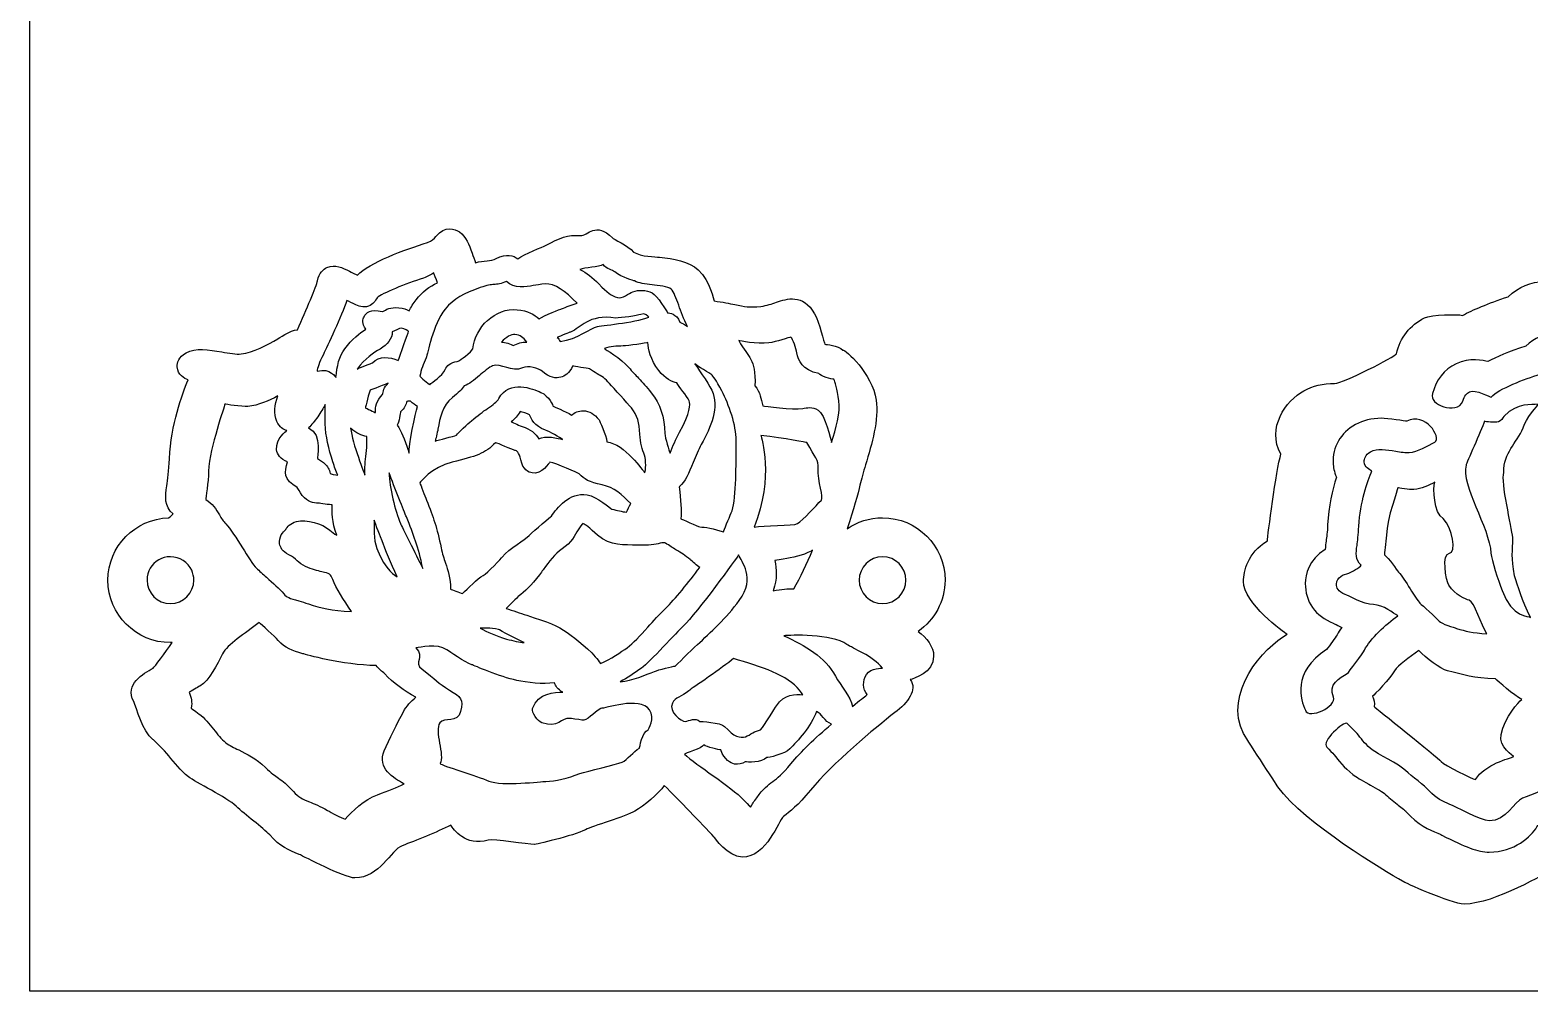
# Model space of a CAD drawing. Extents: x 0 to 395, y 0 to 130.
# Drawn here: x 0.1 to 96.1, y 0.1 to 61.6 of the extents above; entities that cross this region are included whole.
import ezdxf

# ---------------------------------------------------------------- set-up
doc = ezdxf.new("R2010")
doc.units = 0
doc.header["$MEASUREMENT"] = 0
doc.layers.add('DEFAULT', color=18, linetype='CONTINUOUS')

msp = doc.modelspace()

# ---------------------------------------------------------------- linework, layer by layer
at = {"layer": 'DEFAULT', "color": 18}
msp.add_lwpolyline([(395.05, 0.05), (0.05, 0.05), (0.05, 130.05), (395.05, 130.05)], close=True, dxfattribs=at)
at = {"layer": 'DEFAULT', "color": 1}
for points, knots in [([(120.579, 25.345), (121.112, 26.802), (122.939, 31.896), (122.523, 34.196), (122.265, 35.607), (122.276, 37.819), (119.298, 38.803), (119.186, 39.124), (119.059, 39.431), (118.91, 39.699), (118.187, 40.987), (116.984, 41.728), (115.612, 41.728), (114.892, 41.728), (113.308, 41.304), (113.153, 41.336), (112.913, 41.791), (112.596, 42.246), (112.169, 42.641), (111.036, 43.703), (109.516, 43.873), (108.694, 43.964), (108.623, 43.971), (107.622, 44.402), (107.332, 44.564), (106.482, 45.298), (105.642, 45.46), (105.071, 45.46), (105.05, 45.46), (105.025, 45.46), (105.004, 45.456), (105.106, 45.809), (105.163, 46.183), (105.163, 46.571), (105.163, 48.776), (103.367, 50.568), (101.162, 50.568), (98.957, 50.568), (97.162, 48.776), (97.162, 46.571), (97.162, 46.201), (97.211, 45.845), (97.306, 45.506), (97.236, 45.513), (97.169, 45.516), (97.098, 45.516), (96.252, 45.516), (95.447, 45.178), (94.787, 44.543), (93.458, 44.102), (92.526, 43.703), (91.856, 43.343), (91.56, 43.435), (89.859, 43.396), (89.425, 43.185), (88.505, 42.747), (87.848, 41.911), (87.616, 40.884), (87.552, 40.701), (84.208, 38.987), (83.657, 38.987), (82.924, 38.987), (82.26, 38.828), (81.682, 38.51), (80.539, 37.875), (79.276, 36.129), (80.218, 34.45), (79.914, 33.494), (79.364, 29.155), (79.35, 28.894), (78.069, 28.114), (77.833, 26.974), (77.822, 26.294), (77.791, 24.911), (80.429, 22.999), (80.623, 22.907), (79.11, 22.103), (76.496, 19.115), (77.826, 16.543), (77.844, 16.493), (79.95, 13.234), (80.024, 13.135), (81.766, 10.771), (86.846, 7.741), (88.007, 7.088), (88.074, 7.05), (91.097, 5.624), (91.965, 5.624), (93.902, 5.624), (97.268, 7.667), (97.627, 7.819), (98.206, 7.508), (100.651, 7.325), (101.935, 7.427), (103.215, 7.526), (105.173, 7.826), (106.905, 8.948), (108.627, 7.893), (111.506, 6.591), (112.896, 6.746), (115.277, 7.018), (116.473, 8.852), (116.935, 9.699), (117.312, 10.006), (124.121, 16.582), (124.364, 17.322), (125.116, 17.95), (125.656, 18.861), (125.656, 20.004), (125.656, 22.445), (121.038, 25.013), (120.579, 25.345)], [1, 1, 1, 1, 2, 2, 2, 3, 3, 3, 4, 4, 4, 5, 5, 5, 6, 6, 6, 7, 7, 7, 8, 8, 8, 9, 9, 9, 10, 10, 10, 11, 11, 11, 12, 12, 12, 13, 13, 13, 14, 14, 14, 15, 15, 15, 16, 16, 16, 17, 17, 17, 18, 18, 18, 19, 19, 19, 20, 20, 20, 21, 21, 21, 22, 22, 22, 23, 23, 23, 24, 24, 24, 25, 25, 25, 26, 26, 26, 27, 27, 27, 28, 28, 28, 29, 29, 29, 30, 30, 30, 31, 31, 31, 32, 32, 32, 33, 33, 33, 34, 34, 34, 35, 35, 35, 36, 36, 36, 37, 37, 37, 38, 38, 38, 38]), ([(56.972, 23.096), (58.009, 23.819), (58.69, 25.018), (58.69, 26.377), (58.69, 28.581), (56.894, 30.377), (54.689, 30.377), (53.846, 30.377), (53.063, 30.116), (52.421, 29.668), (52.837, 30.896), (53.119, 31.943), (53.236, 32.465), (53.321, 32.839), (53.455, 33.291), (53.599, 33.771), (54.001, 35.122), (54.46, 36.653), (54.277, 37.909), (54.026, 39.627), (52.312, 41.158), (52.146, 41.126), (51.825, 41.437), (51.066, 41.479), (50.985, 41.49), (50.95, 41.599), (50.647, 42.879), (50.329, 43.451), (49.592, 44.767), (48.53, 44.403), (47.895, 44.185), (47.588, 44.079), (47.27, 43.97), (46.886, 43.924), (46.163, 43.839), (45.845, 43.906), (45.217, 44.037), (44.868, 44.111), (44.459, 44.195), (43.887, 44.273), (43.873, 44.308), (43.665, 45.518), (42.875, 46.256), (42.257, 46.834), (41.28, 46.972), (40.395, 47.07), (40.106, 47.102), (39.245, 47.092), (38.723, 47.406), (38.38, 47.815), (37.414, 48.256), (37.379, 48.316), (36.317, 49.378), (35.788, 48.453), (35.336, 48.453), (34.493, 48.549), (33.981, 48.284), (33.135, 47.843), (32.909, 47.727), (31.72, 47.303), (31.325, 46.961), (31.018, 47.19), (30.605, 47.335), (29.924, 46.979), (29.614, 46.816), (29.113, 46.873), (28.612, 46.718), (28.524, 46.919), (28.45, 47.13), (28.379, 47.332), (28.185, 47.878), (27.998, 48.397), (27.568, 48.69), (27.268, 48.894), (26.675, 49.127), (26.061, 48.397), (25.931, 48.242), (25.818, 48.108), (25.522, 48.016), (24.107, 47.564), (21.772, 46.728), (21.041, 45.913), (20.988, 45.938), (20.629, 46.111), (20.516, 46.171), (20.11, 46.386), (19.606, 46.658), (19.083, 46.407), (18.861, 46.301), (18.579, 46.072), (18.48, 45.564), (18.417, 45.24), (17.757, 43.694), (17.186, 42.428), (16.738, 42.407), (15.93, 41.835), (15.93, 41.835), (15.291, 41.475), (14.325, 40.936), (13.587, 40.872), (13.284, 40.844), (12.808, 40.925), (12.349, 41.003), (11.488, 41.147), (10.677, 41.281), (10.063, 40.943), (9.566, 40.668), (9.477, 40.304), (9.491, 40.043), (9.52, 39.525), (9.947, 39.309), (10.179, 39.207), (9.805, 38.251), (9.086, 36.36), (8.991, 34.162), (8.955, 33.372), (8.878, 32.815), (8.821, 32.413), (8.729, 31.756), (8.631, 31.079), (9.22, 30.624), (9.216, 30.62), (9.213, 30.62), (9.213, 30.617), (9.167, 30.553), (9.065, 30.469), (8.934, 30.373), (6.782, 30.314), (5.05, 28.543), (5.05, 26.377), (5.05, 24.172), (6.846, 22.376), (9.05, 22.376), (9.089, 22.376), (9.132, 22.376), (9.17, 22.38), (8.74, 21.759), (8.02, 20.781), (7.939, 20.739), (7.304, 20.383), (6.115, 19.72), (6.697, 18.594), (6.884, 18.231), (7.237, 16.675), (7.932, 16.174), (7.932, 16.174), (8.659, 15.493), (8.955, 15.116), (9.301, 14.675), (9.696, 14.17), (10.208, 13.772), (10.627, 13.44), (12.681, 12.445), (13.256, 11.895), (13.824, 11.355), (14.998, 10.509), (15.411, 10.05), (16.078, 9.302), (16.642, 9.073), (17.291, 8.808), (17.644, 8.664), (20.181, 7.298), (20.872, 7.298), (22.456, 7.298), (23.176, 9.087), (23.902, 9.362), (24.77, 9.687), (26.128, 10.219), (27.014, 10.685), (27.187, 10.406), (27.949, 9.302), (29.423, 9.718), (29.73, 9.807), (31.978, 9.436), (32.383, 9.436), (32.383, 9.436), (34.87, 9.976), (35.657, 10.389), (36.049, 10.597), (38.246, 11.246), (38.804, 11.574), (39.414, 11.927), (40.338, 12.682), (40.691, 13.221), (41.654, 12.28), (43.062, 10.801), (43.901, 9.912), (43.901, 9.912), (44.773, 8.632), (45.683, 8.632), (47.295, 8.632), (48.008, 10.981), (48.343, 11.235), (48.749, 11.542), (49.257, 11.927), (50.068, 12.925), (51.433, 14.597), (54.231, 16.926), (55.48, 17.892), (56.305, 18.534), (56.944, 19.335), (56.457, 20.009), (56.658, 20.055), (57.963, 20.446), (57.963, 21.498), (57.963, 22.143), (57.508, 22.679), (56.972, 23.096)], [1, 1, 1, 1, 2, 2, 2, 3, 3, 3, 4, 4, 4, 5, 5, 5, 6, 6, 6, 7, 7, 7, 8, 8, 8, 9, 9, 9, 10, 10, 10, 11, 11, 11, 12, 12, 12, 13, 13, 13, 14, 14, 14, 15, 15, 15, 16, 16, 16, 17, 17, 17, 18, 18, 18, 19, 19, 19, 20, 20, 20, 21, 21, 21, 22, 22, 22, 23, 23, 23, 24, 24, 24, 25, 25, 25, 26, 26, 26, 27, 27, 27, 28, 28, 28, 29, 29, 29, 30, 30, 30, 31, 31, 31, 32, 32, 32, 33, 33, 33, 34, 34, 34, 35, 35, 35, 36, 36, 36, 37, 37, 37, 38, 38, 38, 39, 39, 39, 40, 40, 40, 41, 41, 41, 42, 42, 42, 43, 43, 43, 44, 44, 44, 45, 45, 45, 46, 46, 46, 47, 47, 47, 48, 48, 48, 49, 49, 49, 50, 50, 50, 51, 51, 51, 52, 52, 52, 53, 53, 53, 54, 54, 54, 55, 55, 55, 56, 56, 56, 57, 57, 57, 58, 58, 58, 59, 59, 59, 60, 60, 60, 61, 61, 61, 62, 62, 62, 63, 63, 63, 64, 64, 64, 65, 65, 65, 66, 66, 66, 67, 67, 67, 68, 68, 68, 69, 69, 69, 70, 70, 70, 70]), ([(36.779, 46.598), (37.022, 46.298), (37.361, 46.27), (37.523, 46.132), (37.978, 45.751), (38.779, 45.561), (38.783, 45.557), (39.072, 45.398), (39.467, 45.356), (39.922, 45.307), (40.292, 45.268), (40.98, 45.19), (41.136, 45.035), (41.316, 44.848), (41.46, 44.453), (41.622, 43.994), (41.771, 43.578), (41.94, 43.116), (42.194, 42.633), (42.011, 42.763), (41.848, 42.844), (41.7, 42.904), (41.464, 43.483), (41.051, 43.5), (40.91, 43.511), (40.896, 43.56), (40.222, 44.64), (39.922, 44.784), (39.53, 44.975), (39.075, 45), (38.677, 44.855), (38.455, 44.777), (37.989, 44.382), (37.693, 44.481), (37.297, 44.615), (37.079, 44.792), (36.5, 45.356), (36.084, 45.765), (35.724, 46.093), (35.297, 46.287), (35.579, 46.421), (36.542, 46.432), (36.779, 46.598)], [1, 1, 1, 1, 2, 2, 2, 3, 3, 3, 4, 4, 4, 5, 5, 5, 6, 6, 6, 7, 7, 7, 8, 8, 8, 9, 9, 9, 10, 10, 10, 11, 11, 11, 12, 12, 12, 13, 13, 13, 14, 14, 14, 15, 15, 15, 15]), ([(18.851, 40.844), (19.112, 41.366), (20.008, 43.313), (20.364, 44.305), (20.452, 44.255), (20.78, 44.1), (20.837, 44.072), (21.098, 43.948), (21.391, 43.804), (21.743, 43.931), (22.033, 44.037), (22.188, 44.269), (22.29, 44.478), (22.604, 44.753), (24.146, 45.377), (25.264, 45.733), (25.55, 45.825), (25.762, 45.949), (25.924, 46.072), (25.934, 46.04), (26.079, 45.631), (26.164, 45.441), (25.67, 45.194), (25.204, 44.862), (24.791, 44.336), (24.608, 44.107), (24.467, 43.874), (24.347, 43.641), (24.188, 43.726), (23.984, 43.793), (23.687, 43.832), (23.151, 43.899), (22.837, 43.701), (22.671, 43.599), (22.664, 43.592), (22.65, 43.585), (22.643, 43.578), (22.639, 43.581), (22.636, 43.581), (22.629, 43.585), (21.892, 43.793), (21.585, 43.522), (21.458, 43.257), (21.391, 43.119), (21.295, 42.809), (21.567, 42.456), (21.183, 42.209), (20.689, 41.825), (20.219, 41.2), (19.87, 40.742), (19.722, 40.085), (19.659, 39.359), (19.655, 39.373), (19.306, 39.987), (18.452, 39.779), (18.477, 39.969), (18.575, 40.294), (18.851, 40.844)], [1, 1, 1, 1, 2, 2, 2, 3, 3, 3, 4, 4, 4, 5, 5, 5, 6, 6, 6, 7, 7, 7, 8, 8, 8, 9, 9, 9, 10, 10, 10, 11, 11, 11, 12, 12, 12, 13, 13, 13, 14, 14, 14, 15, 15, 15, 16, 16, 16, 17, 17, 17, 18, 18, 18, 19, 19, 19, 20, 20, 20, 20]), ([(26.665, 43.747), (27.215, 44.435), (27.85, 44.756), (28.908, 45.13), (29.353, 45.289), (29.582, 45.307), (29.783, 45.324), (29.998, 45.342), (30.259, 45.363), (30.581, 45.518), (31.078, 45.038), (31.868, 45.18), (32.302, 45.254), (32.517, 45.292), (32.757, 45.335), (33.071, 45.356), (33.685, 45.398), (34.345, 44.915), (35.107, 44.125), (34.764, 44.015), (34.433, 43.888), (34.112, 43.765), (34.112, 43.765), (32.983, 43.331), (32.676, 43.13), (32.373, 43.398), (31.96, 43.645), (31.261, 43.708), (30.595, 43.768), (29.907, 43.518), (29.367, 43.024), (28.855, 42.558), (28.524, 41.909), (28.425, 41.204), (28.037, 40.653), (27.525, 40.456), (27.427, 40.382), (27, 40.339), (26.767, 40.107), (26.658, 39.874), (26.46, 39.45), (25.807, 39.055), (25.677, 38.904), (25.599, 38.953), (25.042, 39.401), (25.042, 39.44), (25.102, 39.846), (25.268, 40.237), (25.43, 40.618), (25.553, 40.911), (25.839, 42.717), (26.665, 43.747)], [1, 1, 1, 1, 2, 2, 2, 3, 3, 3, 4, 4, 4, 5, 5, 5, 6, 6, 6, 7, 7, 7, 8, 8, 8, 9, 9, 9, 10, 10, 10, 11, 11, 11, 12, 12, 12, 13, 13, 13, 14, 14, 14, 15, 15, 15, 16, 16, 16, 17, 17, 17, 18, 18, 18, 18]), ([(33.84, 41.938), (33.999, 42.008), (34.68, 42.273), (34.68, 42.273), (35.392, 42.544), (35.78, 43.426), (37.604, 43.176), (37.915, 43.183), (38.97, 43.317), (39.192, 43.409), (39.481, 43.529), (39.654, 43.296), (39.703, 43.232), (38.744, 42.865), (36.592, 42.689), (36.359, 42.618), (36.07, 42.548), (35.107, 41.818), (34.031, 41.673), (33.971, 41.768), (33.907, 41.856), (33.84, 41.938)], [1, 1, 1, 1, 2, 2, 2, 3, 3, 3, 4, 4, 4, 5, 5, 5, 6, 6, 6, 7, 7, 7, 8, 8, 8, 8]), ([(23.652, 40.452), (23.084, 40.706), (22.453, 40.749), (21.994, 40.308), (21.941, 40.258), (21.211, 40.033), (21.01, 39.906), (21.532, 40.586), (22.072, 40.946), (22.484, 41.19), (22.985, 41.475), (23.246, 41.842), (23.271, 42.28), (23.419, 42.34), (23.73, 42.537), (23.828, 42.523), (24.096, 42.488), (24.298, 42.329), (24.312, 42.319), (24.298, 42.269), (23.744, 40.742), (23.652, 40.452)], [1, 1, 1, 1, 2, 2, 2, 3, 3, 3, 4, 4, 4, 5.02, 5.02, 5.02, 6.02, 6.02, 6.02, 7.02, 7.02, 7.02, 8.02, 8.02, 8.02, 8.02]), ([(30.263, 41.631), (30.542, 41.962), (30.905, 42.132), (31.117, 42.114), (31.494, 42.082), (31.621, 41.941), (31.893, 41.638), (31.544, 41.631), (31.314, 41.56), (31.007, 41.412), (30.722, 41.599), (30.348, 41.631), (30.263, 41.631)], [1, 1, 1, 1, 2, 2, 2, 3, 3, 3, 4, 4, 4, 5, 5, 5, 5]), ([(41.672, 35.852), (41.435, 35.422), (41.241, 34.949), (41.069, 34.526), (41.03, 34.66), (40.744, 35.478), (40.733, 35.771), (40.705, 36.858), (40.441, 37.641), (39.859, 38.392), (39.562, 38.773), (39.312, 39.038), (39.047, 39.32), (38.853, 39.528), (38.652, 39.74), (38.416, 40.018), (37.957, 40.562), (36.86, 41.214), (36.86, 41.214), (37.252, 41.37), (37.636, 41.373), (38.07, 41.384), (38.363, 41.387), (39.594, 41.588), (39.65, 41.602), (39.654, 41.2), (39.827, 40.516), (40.342, 39.817), (40.765, 39.249), (41.213, 39.087), (41.513, 39.024), (41.622, 38.798), (42.148, 38.173), (42.289, 37.877), (42.395, 37.651), (42.374, 37.115), (41.672, 35.852)], [1, 1, 1, 1, 2, 2, 2, 3, 3, 3, 4, 4, 4, 5, 5, 5, 6, 6, 6, 7, 7, 7, 8, 8, 8, 9, 9, 9, 10, 10, 10, 11, 11, 11, 12, 12, 12, 13, 13, 13, 13]), ([(47.401, 41.585), (47.842, 41.638), (48.734, 41.941), (48.812, 41.955), (48.967, 41.789), (49.123, 41.239), (49.197, 40.939), (49.306, 40.47), (49.518, 39.831), (50.601, 39.616), (50.675, 39.486), (51.454, 39.204), (51.571, 39.256), (51.652, 39.073), (51.775, 38.681), (51.892, 37.859), (51.998, 37.157), (51.684, 36.081), (51.419, 35.192), (51.394, 35.362), (51.006, 37.002), (50.555, 37.281), (50.198, 37.503), (49.828, 37.429), (49.574, 37.383), (48.911, 37.267), (47.119, 37.531), (47.009, 37.542), (46.872, 38.015), (46.879, 38.389), (46.512, 38.837), (46.554, 40.653), (46.134, 40.544), (45.471, 41.729), (45.535, 41.715), (46.611, 41.49), (47.401, 41.585)], [1, 1, 1, 1, 2, 2, 2, 3, 3, 3, 4, 4, 4, 5, 5, 5, 6, 6, 6, 7, 7, 7, 8, 8, 8, 9, 9, 9, 10, 10, 10, 11, 11, 11, 12, 12, 12, 13, 13, 13, 13]), ([(89.94, 38.33), (90.134, 39.188), (90.685, 39.876), (91.447, 40.249), (92.286, 40.659), (93.228, 40.458), (93.475, 40.384), (94.033, 40.68), (94.809, 41.011), (95.916, 41.378), (96.47, 41.911), (97.137, 42.193), (97.843, 42.193), (98.389, 42.193), (98.929, 42.024), (99.398, 41.699), (99.712, 41.488), (99.952, 41.237), (100.136, 40.98), (100.425, 41.011), (101.272, 41.234), (101.303, 41.248), (101.861, 41.537), (102.492, 41.858), (103.353, 41.893), (103.625, 42.013), (104.013, 42.144), (104.489, 42.144), (104.965, 42.144), (105.664, 42.01), (106.373, 41.4), (106.613, 41.262), (107.124, 40.863), (107.509, 40.899), (108.193, 40.962), (109.46, 40.68), (110.401, 39.798), (110.758, 39.466), (111.022, 39.085), (111.223, 38.708), (111.354, 38.68), (111.784, 38.729), (111.911, 38.771), (112.179, 38.863), (112.673, 39.032), (113.273, 39.032), (114.416, 39.032), (115.418, 38.419), (116.021, 37.343), (116.145, 37.12), (116.25, 36.866), (116.346, 36.598), (116.48, 36.055), (114.437, 35.995), (114.275, 36.365), (113.756, 37.29), (113.008, 37.036), (112.564, 36.88), (112.349, 36.806), (110.86, 36.598), (109.745, 36.944), (109.735, 36.969), (109.59, 37.819), (109.033, 38.337), (108.599, 38.743), (107.914, 38.842), (107.29, 38.909), (107.085, 38.934), (106.482, 38.927), (106.115, 39.145), (105.875, 39.435), (105.194, 39.745), (105.17, 39.787), (104.422, 40.532), (104.051, 39.883), (103.734, 39.883), (103.141, 39.95), (101.19, 39.075), (100.915, 38.835), (100.697, 38.994), (100.407, 39.096), (99.927, 38.845), (99.712, 38.733), (99.359, 38.771), (99.007, 38.662), (98.943, 38.803), (98.576, 39.844), (98.273, 40.048), (98.061, 40.193), (97.645, 40.355), (97.215, 39.844), (97.123, 39.734), (97.042, 39.639), (96.834, 39.576), (95.839, 39.258), (94.198, 38.669), (93.683, 38.098), (93.648, 38.115), (92.674, 38.62), (92.307, 38.443), (92.152, 38.369), (91.951, 38.207), (91.884, 37.851), (91.482, 36.926), (89.655, 37.625), (89.94, 38.33)], [1, 1, 1, 1, 2, 2, 2, 3, 3, 3, 4, 4, 4, 5, 5, 5, 6, 6, 6, 7, 7, 7, 8, 8, 8, 9, 9, 9, 10, 10, 10, 11, 11, 11, 12, 12, 12, 13, 13, 13, 14, 14, 14, 15, 15, 15, 16, 16, 16, 17, 17, 17, 18, 18, 18, 19, 19, 19, 20, 20, 20, 21, 21, 21, 22, 22, 22, 23, 23, 23, 24, 24, 24, 25, 25, 25, 26, 26, 26, 27, 27, 27, 28, 28, 28, 29, 29, 29, 30, 30, 30, 31, 31, 31, 32, 32, 32, 33, 33, 33, 34, 34, 34, 35, 35, 35, 36, 36, 36, 36]), ([(31.618, 39.983), (31.953, 40.145), (32.669, 39.962), (32.874, 39.764), (33.353, 39.316), (33.787, 39.306), (34.062, 39.38), (34.306, 39.443), (34.62, 39.623), (34.828, 40.1), (34.923, 40.089), (35.749, 39.937), (35.904, 39.927), (36.07, 39.793), (36.239, 39.697), (36.405, 39.602), (36.669, 39.45), (36.916, 39.309), (37.195, 38.981), (37.46, 38.671), (38.345, 37.732), (38.592, 37.411), (38.966, 36.932), (39.114, 36.473), (39.135, 35.729), (39.149, 35.182), (39.305, 34.741), (39.432, 34.385), (39.552, 34.042), (39.509, 33.404), (39.453, 33.259), (39.322, 33.383), (38.183, 35.094), (37.012, 35.249), (37.001, 35.658), (36.521, 36.646), (36.521, 36.646), (36.228, 37.027), (35.886, 37.224), (35.512, 37.231), (35.195, 37.242), (34.948, 37.115), (34.754, 36.956), (34.398, 37.193), (33.579, 37.517), (33.576, 37.517), (33.572, 37.528), (33.329, 38.18), (32.789, 38.413), (32.291, 38.625), (30.778, 39.281), (30.097, 38.018), (29.988, 37.814), (29.727, 37.634), (29.367, 37.38), (29.085, 37.179), (28.728, 36.928), (28.344, 36.589), (28.132, 36.399), (27.483, 35.845), (27.381, 35.662), (27.194, 35.609), (26.224, 35.355), (26.019, 35.288), (26.033, 35.348), (26.157, 35.856), (26.195, 36.064), (26.326, 36.798), (26.46, 37.556), (27.13, 38.085), (27.511, 38.389), (27.73, 38.625), (27.882, 38.83), (28.203, 38.928), (28.496, 39.179), (28.859, 39.493), (29.074, 39.68), (29.522, 40.064), (29.695, 40.107), (30.228, 40.315), (30.94, 39.655), (31.618, 39.983)], [1, 1, 1, 1, 2, 2, 2, 3, 3, 3, 4, 4, 4, 5, 5, 5, 6, 6, 6, 7, 7, 7, 8, 8, 8, 9, 9, 9, 10, 10, 10, 11, 11, 11, 12, 12, 12, 13, 13, 13, 14, 14, 14, 15, 15, 15, 16, 16, 16, 17, 17, 17, 18, 18, 18, 19, 19, 19, 20, 20, 20, 21.01, 21.01, 21.01, 22.01, 22.01, 22.01, 23.01, 23.01, 23.01, 24.01, 24.01, 24.01, 25.01, 25.01, 25.01, 26.01, 26.01, 26.01, 27.01, 27.01, 27.01, 28.01, 28.01, 28.01, 28.01]), ([(43.739, 38.554), (43.51, 39.045), (42.709, 40.149), (42.667, 40.227), (42.663, 40.23), (42.66, 40.237), (42.66, 40.241), (42.741, 40.16), (43.718, 39.56), (43.718, 39.56), (43.82, 39.468), (44.014, 39.2), (44.381, 38.501), (44.836, 37.641), (45.32, 36.283), (45.305, 35.341), (45.302, 35.161), (45.302, 34.938), (45.302, 34.681), (45.302, 33.675), (45.298, 31.322), (44.995, 30.691), (44.822, 30.331), (44.519, 29.555), (44.487, 29.474), (43.912, 29.689), (43.263, 29.784), (42.988, 29.791), (42.875, 29.798), (41.767, 30.314), (41.76, 30.317), (41.806, 30.836), (41.749, 31.513), (41.654, 32.356), (41.661, 32.363), (41.672, 32.37), (41.679, 32.377), (42.049, 32.681), (42.268, 33.224), (42.547, 33.912), (42.709, 34.314), (42.878, 34.727), (43.069, 35.072), (43.686, 36.184), (44.247, 37.464), (43.739, 38.554)], [1, 1, 1, 1, 2, 2, 2, 3, 3, 3, 4, 4, 4, 5, 5, 5, 6, 6, 6, 7, 7, 7, 8, 8, 8, 9, 9, 9, 10, 10, 10, 11, 11, 11, 12, 12, 12, 13, 13, 13, 14, 14, 14, 15, 15, 15, 16, 16, 16, 16]), ([(21.546, 37.429), (21.553, 37.457), (21.793, 38.491), (21.849, 38.547), (21.849, 38.547), (22.964, 38.992), (22.999, 38.992), (22.738, 38.745), (22.671, 38.452), (22.647, 38.279), (22.223, 37.888), (22.184, 37.471), (22.191, 37.119), (22.17, 37.119), (21.564, 37.408), (21.546, 37.429)], [1, 1, 1, 1, 2, 2, 2, 3, 3, 3, 4, 4, 4, 5, 5, 5, 6, 6, 6, 6]), ([(11.499, 33.362), (11.569, 34.956), (12.539, 37.482), (12.532, 37.655), (12.592, 37.648), (13.605, 37.475), (14.011, 37.51), (14.681, 37.57), (15.362, 37.877), (15.93, 38.18), (15.732, 37.62), (15.644, 37.048), (15.873, 36.551), (16.057, 36.166), (16.293, 36.014), (16.508, 35.969), (16.452, 35.905), (15.813, 35.496), (15.859, 34.727), (15.873, 34.43), (16.113, 34.131), (16.561, 33.954), (16.342, 33.316), (16.293, 32.811), (17.182, 32.31), (17.203, 32.296), (17.351, 31.993), (17.5, 31.809), (17.859, 31.375), (18.18, 31.326), (18.533, 31.308), (18.639, 31.301), (19.274, 31.21), (19.419, 31.199), (19.419, 31.194), (19.419, 31.19), (19.419, 31.185), (19.412, 30.762), (19.397, 30.127), (19.708, 29.252), (19.539, 29.35), (19.401, 29.46), (19.263, 29.583), (18.78, 30.017), (17.764, 30.282), (17.129, 30.134), (16.734, 30.042), (16.522, 29.788), (16.438, 29.622), (16.282, 29.47), (15.968, 29.153), (16.05, 28.698), (16.085, 28.49), (16.219, 28.214), (16.635, 28.01), (17.119, 27.77), (17.235, 27.463), (17.711, 27.255), (18.131, 27.068), (18.477, 26.983), (18.759, 26.916), (19.253, 26.796), (19.316, 26.782), (19.454, 26.429), (19.669, 25.869), (20.135, 25.103), (20.664, 24.362), (19.295, 24.433), (18.727, 24.595), (17.905, 24.853), (17.665, 24.93), (17.464, 24.99), (17.284, 25.043), (16.649, 25.23), (16.508, 25.276), (16.321, 25.498), (16.043, 25.823), (15.619, 26.197), (15.21, 26.56), (14.97, 26.772), (14.744, 26.973), (14.564, 27.149), (14.367, 27.34), (13.982, 27.953), (13.672, 28.447), (13.277, 29.075), (12.903, 29.675), (12.599, 29.978), (12.437, 30.141), (12.317, 30.342), (12.19, 30.56), (11.982, 30.91), (11.749, 31.305), (11.315, 31.538), (11.322, 31.622), (11.471, 32.667), (11.499, 33.362)], [1, 1, 1, 1, 2, 2, 2, 3, 3, 3, 4, 4, 4, 5, 5, 5, 6, 6, 6, 7, 7, 7, 8, 8, 8, 9, 9, 9, 10, 10, 10, 11, 11, 11, 12, 12, 12, 12.04, 12.04, 12.04, 13.04, 13.04, 13.04, 14.04, 14.04, 14.04, 15.04, 15.04, 15.04, 16.04, 16.04, 16.04, 17.04, 17.04, 17.04, 18.04, 18.04, 18.04, 19.04, 19.04, 19.04, 20.04, 20.04, 20.04, 21.04, 21.04, 21.04, 22.04, 22.04, 22.04, 23.04, 23.04, 23.04, 24.04, 24.04, 24.04, 25.04, 25.04, 25.04, 26.04, 26.04, 26.04, 27.04, 27.04, 27.04, 28.04, 28.04, 28.04, 29.04, 29.04, 29.04, 30.04, 30.04, 30.04, 31.04, 31.04, 31.04, 32.04, 32.04, 32.04, 32.04]), ([(18.491, 36.85), (18.681, 37.129), (18.854, 37.383), (18.96, 37.627), (18.953, 37.217), (18.96, 36.801), (18.971, 36.388), (18.992, 35.64), (19.196, 34.762), (19.461, 33.958), (19.56, 33.658), (19.666, 33.365), (19.775, 33.097), (19.651, 33.111), (19.299, 33.199), (19.292, 33.21), (19.239, 33.478), (19.126, 33.668), (18.956, 33.827), (18.829, 33.954), (18.667, 34.056), (18.477, 34.166), (18.445, 34.183), (18.829, 35.686), (17.909, 36.134), (18.085, 36.325), (18.293, 36.558), (18.491, 36.85)], [1, 1, 1, 1, 2, 2, 2, 3, 3, 3, 4, 4, 4, 5, 5, 5, 6, 6, 6, 7, 7, 7, 8, 8, 8, 9, 9, 9, 10, 10, 10, 10]), ([(24.35, 34.508), (24.327, 34.575), (24.303, 34.642), (24.28, 34.709), (24.04, 35.411), (23.864, 35.93), (23.581, 36.307), (23.698, 36.484), (23.793, 37.126), (23.79, 37.154), (24.058, 37.376), (24.156, 37.637), (24.199, 37.831), (24.298, 37.856), (24.382, 37.859), (24.428, 37.856), (24.594, 37.701), (24.749, 37.598), (24.89, 37.51), (24.749, 37.083), (24.298, 34.977), (24.35, 34.508)], [0, 0, 0, 0, 0.60407, 0.60407, 0.60407, 1.60407, 1.60407, 1.60407, 2.60407, 2.60407, 2.60407, 3.60407, 3.60407, 3.60407, 4.60407, 4.60407, 4.60407, 5.60407, 5.60407, 5.60407, 6.60407, 6.60407, 6.60407, 6.60407]), ([(95.08, 29.109), (95.08, 28.209), (94.943, 27.881), (95.197, 26.653), (95.401, 26.025), (95.68, 25.069), (96.206, 23.993), (96.114, 24.082), (95.045, 23.958), (94.389, 25.719), (94.142, 26.399), (93.712, 27.627), (93.676, 28.107), (93.588, 29.786), (91.722, 32.467), (92.085, 33.748), (92.099, 33.868), (93.048, 35.946), (93.271, 36.559), (93.327, 36.528), (93.934, 36.454), (94.152, 36.531), (94.332, 36.598), (94.431, 36.743), (94.495, 36.87), (95.465, 37.829), (96.202, 37.561), (96.724, 37.657), (96.724, 37.632), (95.881, 36.697), (95.744, 36.147), (95.299, 35.067), (94.498, 34.623), (94.498, 33.275), (94.301, 32.682), (95.006, 29.761), (95.08, 29.109)], [1, 1, 1, 1, 2, 2, 2, 3, 3, 3, 4, 4, 4, 5, 5, 5, 6, 6, 6, 7, 7, 7, 8, 8, 8, 9, 9, 9, 10, 10, 10, 11, 11, 11, 12, 12, 12, 13, 13, 13, 13]), ([(34.168, 35.394), (33.942, 35.453), (33.05, 35.693), (32.669, 35.432), (32.45, 35.76), (32.115, 36.071), (31.586, 36.226), (31.498, 36.251), (31.007, 36.477), (30.894, 36.526), (31.11, 36.709), (31.304, 36.918), (31.459, 37.179), (31.621, 37.164), (31.9, 37.052), (32.069, 36.981), (32.161, 36.734), (32.355, 36.233), (33.085, 35.993), (33.325, 35.916), (34.038, 35.506), (34.168, 35.394)], [1, 1, 1, 1, 2, 2, 2, 3, 3, 3, 4, 4, 4, 5, 5, 5, 6, 6, 6, 7, 7, 7, 8, 8, 8, 8]), ([(81.784, 18.046), (81.481, 18.681), (80.899, 20.48), (83.146, 21.933), (83.357, 22.212), (83.7, 22.692), (83.823, 22.872), (83.908, 23.034), (84.007, 23.193), (84.116, 23.351), (83.95, 23.429), (83.791, 23.507), (83.633, 23.588), (83.614, 23.598), (83.595, 23.609), (83.576, 23.62), (82.44, 24.053), (81.752, 25.02), (81.781, 26.17), (81.791, 26.738), (81.985, 27.691), (83.054, 28.34), (83.065, 28.558), (83.093, 28.742), (83.111, 28.872), (83.149, 29.141), (83.192, 29.458), (83.213, 29.924), (83.266, 31.109), (83.523, 32.171), (83.774, 32.972), (83.622, 33.328), (83.576, 33.656), (83.566, 33.861), (83.509, 34.894), (84.045, 35.826), (84.998, 36.351), (85.478, 36.616), (86.032, 36.75), (86.645, 36.75), (87.1, 36.75), (88.176, 36.57), (88.282, 36.556), (89.475, 37.201), (90.529, 35.494), (90.088, 35.229), (89.64, 34.975), (88.96, 34.598), (88.441, 34.552), (88.229, 34.531), (87.894, 34.591), (87.573, 34.644), (86.966, 34.746), (86.395, 34.841), (85.965, 34.602), (85.615, 34.407), (85.552, 34.153), (85.562, 33.97), (85.584, 33.603), (85.883, 33.455), (86.046, 33.381), (85.785, 32.711), (85.277, 31.381), (85.21, 29.835), (85.185, 29.278), (85.132, 28.887), (85.093, 28.604), (85.026, 28.142), (84.959, 27.666), (85.368, 27.341), (85.27, 27.204), (84.733, 26.883), (84.568, 26.833), (84.222, 26.728), (83.788, 26.597), (83.781, 26.124), (83.774, 25.913), (83.873, 25.627), (84.345, 25.468), (84.497, 25.415), (85.485, 24.812), (86.151, 24.808), (86.797, 24.801), (87.425, 24.233), (87.707, 24.099), (86.945, 23.524), (85.94, 22.646), (85.566, 21.891), (85.492, 21.746), (84.55, 20.441), (84.472, 20.399), (84.024, 20.148), (83.188, 19.679), (83.597, 18.889), (83.816, 18.296), (82.013, 17.425), (81.784, 18.046)], [1, 1, 1, 1, 2, 2, 2, 3, 3, 3, 4, 4, 4, 5, 5, 5, 5.183576, 5.183576, 5.183576, 6.183576, 6.183576, 6.183576, 7.183576, 7.183576, 7.183576, 8.183576, 8.183576, 8.183576, 9.183576, 9.183576, 9.183576, 10.183576, 10.183576, 10.183576, 11.183576, 11.183576, 11.183576, 12.183576, 12.183576, 12.183576, 13.183576, 13.183576, 13.183576, 14.183576, 14.183576, 14.183576, 15.183576, 15.183576, 15.183576, 16.183576, 16.183576, 16.183576, 17.183576, 17.183576, 17.183576, 18.183576, 18.183576, 18.183576, 19.183576, 19.183576, 19.183576, 20.183576, 20.183576, 20.183576, 21.183576, 21.183576, 21.183576, 22.183576, 22.183576, 22.183576, 24.183576, 24.183576, 24.183576, 25.183576, 25.183576, 25.183576, 26.183576, 26.183576, 26.183576, 27.183576, 27.183576, 27.183576, 28.183576, 28.183576, 28.183576, 29.183576, 29.183576, 29.183576, 30.183576, 30.183576, 30.183576, 31.183576, 31.183576, 31.183576, 32.183576, 32.183576, 32.183576, 33.183576, 33.183576, 33.183576, 33.183576]), ([(21.521, 33.104), (21.514, 33.108), (20.699, 35.161), (20.597, 36.11), (20.953, 35.782), (21.317, 35.658), (21.631, 35.577), (21.659, 35.214), (21.627, 34.554), (21.56, 34.131), (21.493, 33.711), (21.514, 33.118), (21.521, 33.104)], [1, 1, 1, 1, 2, 2, 2, 3, 3, 3, 4, 4, 4, 5, 5, 5, 5]), ([(49.228, 30.003), (48.971, 29.851), (47.02, 29.908), (46.466, 29.781), (47.75, 32.998), (46.904, 35.535), (46.896, 35.644), (48.466, 35.475), (49.828, 35.192), (49.828, 35.192), (50.371, 34.243), (50.597, 34.074), (50.562, 33.552), (50.509, 32.709), (50.943, 31.672), (50.766, 31.499), (50.41, 31.15), (49.606, 30.229), (49.228, 30.003)], [1, 1, 1, 1, 2, 2, 2, 3, 3, 3, 4, 4, 4, 5, 5, 5, 6, 6, 6, 7, 7, 7, 7]), ([(25.035, 32.614), (25.063, 32.652), (25.765, 33.598), (27.109, 33.937), (28.584, 34.307), (29.236, 34.494), (29.878, 35.185), (30.041, 35.157), (30.933, 34.748), (31.131, 34.691), (31.24, 34.66), (31.388, 34.614), (31.501, 34.078), (31.632, 33.457), (32.016, 33.291), (32.235, 33.245), (32.821, 33.129), (33.346, 33.905), (33.371, 33.94), (33.745, 33.873), (35.188, 33.252), (35.251, 33.182), (35.562, 32.854), (35.876, 32.656), (36.722, 32.483), (37.474, 32.328), (38.014, 31.841), (38.546, 31.28), (38.455, 31.107), (38.363, 30.92), (38.289, 30.726), (37.989, 30.776), (37.675, 30.843), (37.34, 30.931), (37.244, 30.959), (36.398, 31.742), (35.756, 31.845), (34.592, 32.028), (33.83, 30.987), (33.463, 30.486), (33.463, 30.486), (32.369, 29.573), (32.034, 29.23), (31.794, 28.984), (30.789, 28.423), (30.309, 27.858), (30.309, 27.858), (29.339, 26.779), (29.102, 26.669), (28.721, 26.528), (28.111, 25.805), (27.765, 25.516), (27.585, 25.579), (27.074, 25.777), (27.003, 25.801), (27, 26.518), (26.834, 27.004), (26.675, 27.477), (26.58, 27.766), (26.478, 28.066), (26.4, 28.451), (26.139, 29.746), (25.899, 30.391), (25.465, 31.513), (25.366, 31.77), (25.088, 32.476), (25.035, 32.614)], [1, 1, 1, 1, 2, 2, 2, 3, 3, 3, 4, 4, 4, 5, 5, 5, 6, 6, 6, 7, 7, 7, 8, 8, 8, 9, 9, 9, 10, 10, 10, 11, 11, 11, 12, 12, 12, 13, 13, 13, 14, 14, 14, 15, 15, 15, 16, 16, 16, 17, 17, 17, 18, 18, 18, 19, 19, 19, 20, 20, 20, 21, 21, 21, 22, 22, 22, 23, 23, 23, 23]), ([(23.066, 33.259), (23.387, 32.377), (24.047, 30.744), (24.174, 30.43), (24.643, 29.259), (24.933, 28.536), (25.225, 27.131), (24.791, 28.01), (23.864, 29.837), (23.793, 30.003), (23.458, 30.832), (23.08, 32.303), (23.066, 33.259)], [1, 1, 1, 1, 2, 2, 2, 3, 3, 3, 4, 4, 4, 5, 5, 5, 5]), ([(90.625, 30.322), (91.207, 29.744), (91.478, 28.107), (91.02, 28.107), (90.501, 28.107), (90.798, 26.322), (90.977, 26.05), (91.39, 25.429), (92.082, 25.136), (92.279, 25.091), (92.628, 25.006), (93.045, 23.464), (93.419, 22.946), (92.456, 22.995), (92.057, 23.108), (91.478, 23.288), (91.309, 23.344), (90.498, 23.588), (90.364, 23.743), (90.17, 23.972), (89.256, 24.78), (89.129, 24.904), (88.991, 25.038), (88.72, 25.468), (88.501, 25.817), (88.226, 26.258), (87.961, 26.678), (87.75, 26.893), (87.633, 27.006), (87.15, 27.825), (86.846, 27.99), (86.85, 28.05), (86.956, 28.784), (86.973, 29.271), (87.023, 30.393), (87.707, 32.167), (87.7, 32.291), (87.743, 32.284), (88.455, 32.164), (88.741, 32.189), (89.21, 32.231), (89.69, 32.446), (90.088, 32.661), (89.951, 32.266), (90, 30.675), (90.625, 30.322)], [1, 1, 1, 1, 2, 2, 2, 3, 3, 3, 4, 4, 4, 5, 5, 5, 6, 6, 6, 7, 7, 7, 8, 8, 8, 9, 9, 9, 10, 10, 10, 11, 11, 11, 12, 12, 12, 13, 13, 13, 14, 14, 14, 15, 15, 15, 16, 16, 16, 16]), ([(22.572, 29.005), (22.865, 28.239), (23.137, 27.505), (23.581, 26.595), (23.504, 26.669), (22.826, 26.923), (22.273, 28.412), (22.061, 28.987), (22.128, 29.827), (22.1, 30.232), (22.184, 29.996), (22.572, 29.005), (22.572, 29.005)], [1, 1, 1, 1, 2, 2, 2, 3, 3, 3, 4, 4, 4, 5, 5, 5, 5]), ([(30.559, 24.567), (30.683, 24.673), (31.346, 25.329), (31.346, 25.329), (31.755, 25.671), (32.179, 26.027), (32.701, 26.722), (32.782, 26.832), (32.863, 26.941), (32.941, 27.047), (33.339, 27.59), (33.681, 28.059), (34.158, 28.384), (34.726, 28.772), (34.99, 29.252), (35.181, 29.601), (35.265, 29.753), (35.466, 30), (35.47, 30.003), (35.491, 30), (35.685, 29.964), (36.073, 29.566), (36.983, 28.638), (37.802, 28.634), (38.673, 28.627), (38.85, 28.627), (39.037, 28.627), (39.245, 28.617), (39.88, 28.588), (40.278, 28.698), (40.539, 28.768), (40.589, 28.779), (40.733, 28.779), (40.776, 28.754), (41.03, 28.581), (41.249, 28.447), (41.45, 28.324), (41.781, 28.123), (42.039, 27.964), (42.36, 27.692), (42.455, 27.608), (42.85, 27.262), (42.97, 27.188), (42.282, 26.274), (41.354, 25.107), (40.808, 24.591), (40.388, 24.193), (40.007, 23.769), (39.636, 23.357), (39.157, 22.828), (38.705, 22.323), (38.313, 22.048), (37.964, 21.801), (37.248, 21.3), (36.602, 21.032), (36.511, 21.173), (36.401, 21.321), (36.278, 21.469), (35.742, 22.108), (34.599, 22.926), (34.472, 23.022), (33.897, 23.466), (33.226, 23.688), (31.889, 24.126), (31.446, 24.273), (31.003, 24.42), (30.559, 24.567)], [3.971826, 3.971826, 3.971826, 3.971826, 4.971826, 4.971826, 4.971826, 5.971826, 5.971826, 5.971826, 6.971826, 6.971826, 6.971826, 7.971826, 7.971826, 7.971826, 8.971826, 8.971826, 8.971826, 9.971826, 9.971826, 9.971826, 10.971826, 10.971826, 10.971826, 11.971826, 11.971826, 11.971826, 12.971826, 12.971826, 12.971826, 13.971826, 13.971826, 13.971826, 14.971826, 14.971826, 14.971826, 15.971826, 15.971826, 15.971826, 16.971826, 16.971826, 16.971826, 17.971826, 17.971826, 17.971826, 18.971826, 18.971826, 18.971826, 19.971826, 19.971826, 19.971826, 20.971826, 20.971826, 20.971826, 21.971826, 21.971826, 21.971826, 22.971826, 22.971826, 22.971826, 23.971826, 23.971826, 23.971826, 24.971826, 24.971826, 24.971826, 28.943652, 28.943652, 28.943652, 28.943652]), ([(9.05, 24.877), (8.221, 24.877), (7.551, 25.547), (7.551, 26.377), (7.551, 26.934), (7.855, 27.421), (8.306, 27.678), (8.525, 27.805), (8.779, 27.876), (9.05, 27.876), (9.654, 27.876), (10.172, 27.52), (10.412, 27.008), (10.5, 26.817), (10.55, 26.602), (10.55, 26.377), (10.55, 25.547), (9.88, 24.877), (9.05, 24.877)], [1, 1, 1, 1, 2, 2, 2, 3, 3, 3, 4, 4, 4, 5, 5, 5, 6, 6, 6, 7, 7, 7, 7]), ([(40.07, 20.527), (39.527, 20.305), (38.687, 19.963), (37.862, 19.864), (38.324, 20.118), (38.786, 20.425), (39.234, 20.739), (39.774, 21.12), (41.534, 23.078), (41.908, 23.431), (42.801, 24.274), (45.38, 27.841), (45.457, 27.992), (45.626, 27.59), (46.59, 26.542), (45.507, 25.075), (44.681, 23.96), (43.654, 23.007), (42.818, 22.249), (42.377, 21.847), (41.446, 20.912), (41.397, 20.87), (41.252, 20.87), (40.314, 20.626), (40.07, 20.527)], [1, 1, 1, 1, 2, 2, 2, 3, 3, 3, 4, 4, 4, 5, 5, 5, 6, 6, 6, 7, 7, 7, 8, 8, 8, 9, 9, 9, 9]), ([(47.778, 27.632), (47.948, 27.668), (48.159, 27.703), (48.322, 27.731), (48.914, 27.83), (49.588, 27.939), (50.103, 28.246), (50.139, 28.267), (50.17, 28.289), (50.206, 28.31), (49.846, 27.431), (49.436, 26.56), (48.996, 25.816), (48.632, 25.83), (48.205, 25.805), (47.676, 25.703), (47.955, 26.475), (47.905, 27.071), (47.778, 27.632)], [1, 1, 1, 1, 2, 2, 2, 3, 3, 3, 4, 4, 4, 5, 5, 5, 6, 6, 6, 7, 7, 7, 7]), ([(54.689, 24.877), (53.86, 24.877), (53.19, 25.547), (53.19, 26.377), (53.19, 27.206), (53.86, 27.876), (54.689, 27.876), (55.518, 27.876), (56.189, 27.206), (56.189, 26.377), (56.189, 25.547), (55.518, 24.877), (54.689, 24.877)], [1, 1, 1, 1, 2, 2, 2, 3, 3, 3, 4, 4, 4, 5, 5, 5, 5]), ([(23.984, 17.949), (23.606, 17.247), (23.066, 16.149), (22.756, 15.447), (22.262, 14.326), (23.409, 13.669), (23.959, 13.355), (23.984, 13.341), (24.005, 13.331), (24.026, 13.317), (23.585, 13.119), (23.01, 12.883), (22.318, 12.625), (21.482, 12.311), (20.653, 11.546), (20.258, 11.069), (19.994, 11.129), (19.341, 11.496), (19.115, 11.627), (18.635, 11.895), (18.265, 12.047), (17.962, 12.17), (17.5, 12.361), (17.267, 12.452), (16.928, 12.833), (16.505, 13.303), (16.251, 13.49), (15.976, 13.687), (15.757, 13.846), (15.527, 14.008), (15.136, 14.382), (14.529, 14.961), (13.944, 15.243), (13.425, 15.497), (13.107, 15.652), (12.832, 15.783), (12.603, 15.963), (12.314, 16.188), (12.06, 16.513), (11.82, 16.823), (11.538, 17.18), (11.248, 17.546), (10.881, 17.815), (10.881, 17.815), (10.472, 18.111), (10.38, 18.185), (10.458, 18.559), (10.398, 18.848), (10.243, 19.19), (10.352, 19.265), (10.825, 19.522), (10.927, 19.586), (11.58, 19.97), (12.035, 20.99), (12.388, 21.66), (12.688, 22.228), (13.831, 22.979), (14.748, 23.657), (14.875, 23.544), (15.743, 22.775), (15.965, 22.514), (16.406, 21.999), (16.833, 21.872), (17.542, 21.663), (17.711, 21.614), (20.061, 20.944), (22.234, 20.901), (22.424, 20.676), (22.611, 20.545), (22.781, 20.365), (23.331, 19.794), (24.026, 19.279), (24.784, 18.88), (24.46, 18.622), (24.181, 18.301), (23.984, 17.949)], [1, 1, 1, 1, 2, 2, 2, 3, 3, 3, 4, 4, 4, 5, 5, 5, 6, 6, 6, 7, 7, 7, 8, 8, 8, 9, 9, 9, 10, 10, 10, 11, 11, 11, 12, 12, 12, 13, 13, 13, 14, 14, 14, 15, 15, 15, 16, 16, 16, 17, 17, 17, 18, 18, 18, 19, 19, 19, 20, 20, 20, 21, 21, 21, 22, 22, 22, 23, 23, 23, 24, 24, 24, 25, 25, 25, 26, 26, 26, 26]), ([(30.069, 23.219), (30.069, 23.219), (31.575, 22.425), (31.716, 22.376), (31.417, 22.411), (31.043, 22.482), (30.584, 22.605), (29.91, 22.792), (29.36, 23.053), (28.894, 23.311), (29.071, 23.251), (29.54, 23.371), (30.069, 23.219)], [1, 1, 1, 1, 2, 2, 2, 3, 3, 3, 4, 4, 4, 5, 5, 5, 5]), ([(39.668, 16.777), (39.262, 16.661), (39.128, 15.641), (39.104, 15.603), (38.73, 15.419), (38.328, 14.858), (37.992, 14.714), (37.65, 14.569), (35.756, 14.156), (35.29, 13.98), (34.5, 13.673), (33.727, 13.5), (33.117, 13.486), (32.874, 13.482), (30.277, 13.161), (29.462, 13.507), (28.718, 13.825), (26.421, 14.509), (26.33, 14.622), (26.654, 15.162), (25.924, 16.703), (26.322, 17.24), (26.605, 17.621), (27.444, 17.176), (27.649, 17.966), (27.85, 18.757), (27.667, 18.898), (26.929, 19.339), (26.188, 19.78), (26.061, 20.005), (25.183, 20.676), (24.604, 21.113), (25.356, 21.413), (24.784, 22.051), (25.06, 22.041), (26.128, 22.376), (26.774, 21.903), (26.901, 21.812), (27.924, 21.117), (28.362, 20.961), (28.503, 20.912), (30.185, 20.168), (31.244, 19.956), (31.893, 19.825), (32.909, 19.674), (33.667, 19.808), (33.724, 19.6), (33.851, 19.395), (34.193, 19.194), (33.678, 19.208), (32.616, 19.169), (32.263, 18.164), (32.175, 17.903), (32.598, 17.328), (32.856, 17.236), (33.897, 16.873), (34.091, 17.575), (34.655, 17.515), (34.655, 17.515), (35.258, 17.441), (35.414, 17.412), (35.759, 17.342), (36.13, 17.871), (36.641, 18.164), (36.86, 18.125), (39.097, 18.965), (39.76, 18.069), (40.144, 17.546), (39.675, 16.806), (39.668, 16.777)], [1, 1, 1, 1, 2, 2, 2, 3, 3, 3, 4, 4, 4, 5, 5, 5, 6, 6, 6, 7, 7, 7, 8, 8, 8, 9, 9, 9, 10, 10, 10, 11, 11, 11, 12, 12, 12, 13, 13, 13, 14, 14, 14, 15, 15, 15, 16, 16, 16, 17, 17, 17, 18, 18, 18, 19, 19, 19, 20, 20, 20, 21, 21, 21, 22.01, 22.01, 22.01, 23.01, 23.01, 23.01, 24.01, 24.01, 24.01, 24.01]), ([(53.652, 20.326), (53.402, 19.963), (53.416, 19.356), (53.709, 19.042), (53.469, 18.859), (53.271, 18.711), (52.753, 18.284), (52.64, 18.926), (51.998, 19.628), (51.677, 20.217), (51.003, 21.452), (49.733, 22.193), (48.353, 22.81), (48.791, 22.87), (51.416, 22.955), (52.4, 22.26), (52.756, 22.009), (54.047, 21.536), (54.689, 20.739), (54.633, 20.714), (53.973, 20.796), (53.652, 20.326)], [1, 1, 1, 1, 2, 2, 2, 3, 3, 3, 4, 4, 4, 5, 5, 5, 6, 6, 6, 7, 7, 7, 8, 8, 8, 8]), ([(41.217, 18.492), (41.397, 18.862), (41.799, 18.915), (42.275, 19.293), (42.48, 19.459), (44.473, 20.785), (45.136, 21.356), (46.868, 20.831), (48.66, 20.284), (49.362, 19.335), (49.458, 19.212), (49.525, 19.113), (49.581, 19.028), (49.137, 19.081), (48.382, 19.102), (47.884, 18.333), (47.785, 18.181), (47.133, 17.081), (46.875, 16.781), (46.124, 16.696), (45.782, 15.638), (44.568, 17.007), (44.349, 17.254), (42.977, 17.328), (42.97, 17.328), (42.709, 17.599), (42.275, 17.36), (42.063, 17.331), (41.771, 17.289), (40.966, 17.973), (41.217, 18.492)], [1, 1, 1, 1, 2, 2, 2, 3, 3, 3, 4, 4, 4, 5, 5, 5, 6, 6, 6, 7, 7, 7, 8, 8, 8, 9, 9, 9, 10, 10, 10, 11, 11, 11, 11]), ([(95.154, 15.075), (94.865, 14.948), (93.302, 14.595), (92.678, 13.597), (92.505, 13.639), (90.709, 14.507), (90.487, 14.758), (90.208, 15.068), (86.243, 18.229), (86.183, 18.278), (86.233, 18.525), (86.194, 18.716), (86.092, 18.938), (86.162, 18.988), (87.27, 20.124), (87.503, 20.564), (87.7, 20.938), (88.452, 21.432), (89.055, 21.877), (89.506, 21.394), (90.417, 20.681), (90.893, 20.564), (91.895, 20.321), (92.547, 20.092), (93.976, 20.064), (94.103, 19.915), (95.154, 18.998), (95.655, 18.734), (95.44, 18.564), (94.59, 17.636), (94.322, 16.479), (94.142, 15.693), (95.14, 15.086), (95.154, 15.075)], [1, 1, 1, 1, 2, 2, 2, 3, 3, 3, 4, 4, 4, 5, 5, 5, 6, 6, 6, 7, 7, 7, 8, 8, 8, 9, 9, 9, 10, 10, 10, 11, 11, 11, 12, 12, 12, 12]), ([(48.812, 14.611), (48.262, 13.934), (47.951, 13.701), (47.651, 13.472), (47.352, 13.246), (47.041, 13.01), (46.621, 12.438), (46.452, 12.202), (46.325, 12.001), (46.223, 11.835), (46.198, 11.86), (45.799, 12.28), (45.799, 12.28), (44.956, 13.169), (42.758, 14.513), (41.986, 15.232), (41.986, 15.264), (43.146, 15.599), (43.231, 15.818), (43.4, 15.684), (44.229, 15.514), (44.321, 15.5), (44.568, 14.851), (44.935, 14.65), (45.207, 14.597), (45.443, 14.548), (45.683, 14.601), (45.888, 14.745), (46, 14.696), (46.925, 14.654), (47.277, 15.017), (47.334, 14.957), (48.445, 15.268), (48.738, 15.56), (49.242, 16.061), (50.124, 17.024), (50.456, 17.97), (50.774, 17.85), (50.982, 17.303), (51.412, 17.151), (50.343, 16.234), (49.454, 15.402), (48.812, 14.611)], [1, 1, 1, 1, 2, 2, 2, 3, 3, 3, 4.02, 4.02, 4.02, 5.02, 5.02, 5.02, 6.03, 6.03, 6.03, 7.03, 7.03, 7.03, 8.03, 8.03, 8.03, 9.03, 9.03, 9.03, 10.03, 10.03, 10.03, 11.03, 11.03, 11.03, 12.03, 12.03, 12.03, 13.03, 13.03, 13.03, 14.03, 14.03, 14.03, 15.03, 15.03, 15.03, 15.03]), ([(97.553, 10.98), (97.253, 10.856), (96.777, 10.838), (96.618, 10.563), (96.266, 9.956), (95.179, 8.948), (93.563, 8.948), (92.844, 8.948), (92.046, 9.283), (90.54, 10.034), (90.42, 10.091), (90.325, 10.14), (90.265, 10.168), (89.729, 10.387), (88.998, 10.69), (88.233, 11.551), (88.162, 11.625), (87.845, 11.879), (87.658, 12.031), (87.379, 12.257), (87.09, 12.489), (86.857, 12.705), (86.681, 12.839), (86.141, 13.142), (85.845, 13.304), (85.337, 13.59), (85.058, 13.745), (84.829, 13.929), (84.285, 14.352), (83.897, 14.846), (83.615, 15.206), (83.548, 15.287), (83.329, 15.509), (83.16, 15.671), (82.775, 16.052), (84.264, 17.365), (84.465, 17.188), (84.465, 17.188), (84.977, 16.709), (85.185, 16.444), (85.428, 16.134), (85.707, 15.777), (86.067, 15.499), (86.363, 15.266), (87.806, 14.567), (88.208, 14.179), (88.61, 13.798), (89.436, 13.206), (89.725, 12.881), (90.194, 12.355), (90.589, 12.193), (91.048, 12.01), (91.295, 11.907), (93.08, 10.948), (93.563, 10.948), (94.678, 10.948), (95.183, 12.204), (95.694, 12.398), (96.304, 12.627), (97.26, 13.001), (97.881, 13.329), (98.453, 12.765), (98.224, 10.994), (97.553, 10.98)], [1, 1, 1, 1, 2, 2, 2, 3, 3, 3, 4, 4, 4, 5, 5, 5, 6, 6, 6, 7, 7, 7, 8, 8, 8, 9, 9, 9, 10, 10, 10, 11, 11, 11, 12, 12, 12, 13, 13, 13, 14, 14, 14, 15, 15, 15, 16, 16, 16, 17, 17, 17, 18, 18, 18, 19, 19, 19, 20, 20, 20, 21, 21, 21, 22, 22, 22, 22])]:
    msp.add_open_spline(points, degree=3, knots=knots, dxfattribs=at)

doc.saveas('drawing.dxf')
